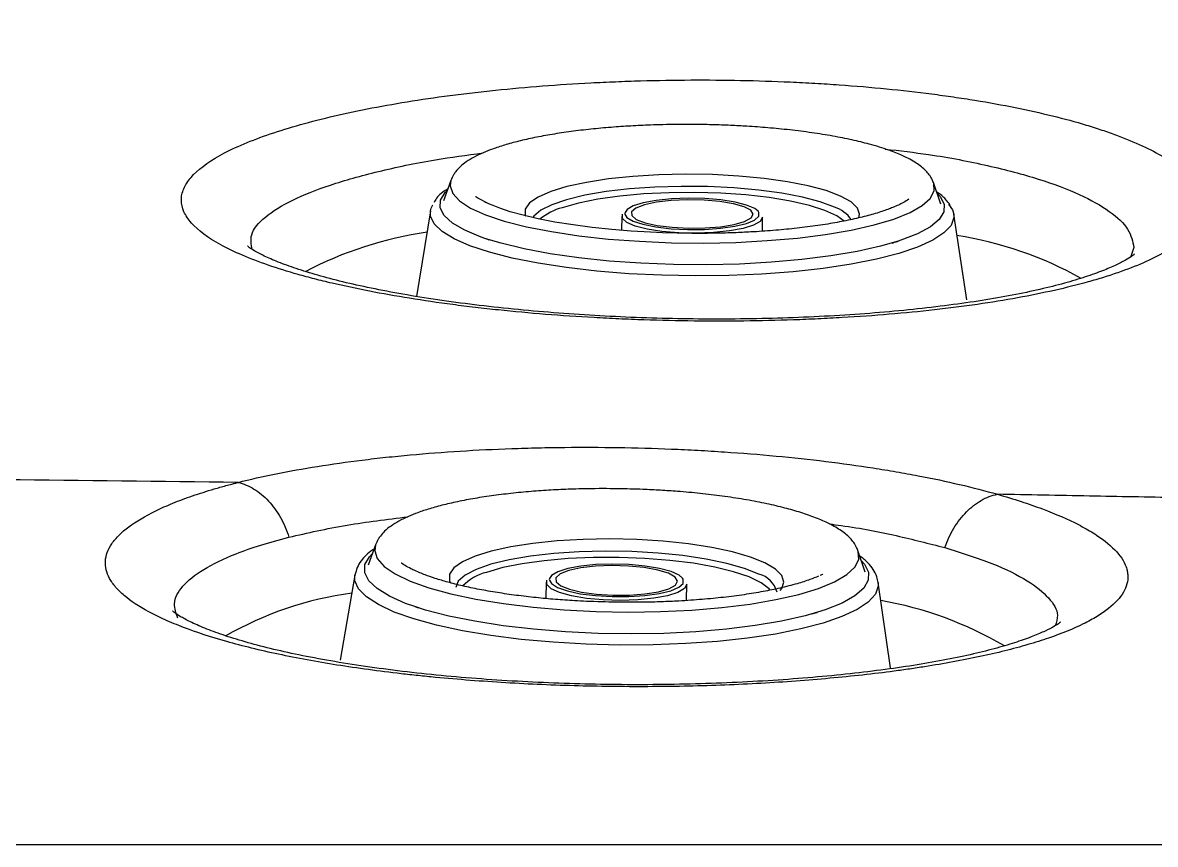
# Model space of a CAD drawing. Extents: x 398 to 508, y 623 to 782.
# Drawn here: x 443.907 to 447.617, y 654.252 to 656.943 of the extents above; entities that cross this region are included whole.
import ezdxf

# ---------------------------------------------------------------- set-up
doc = ezdxf.new("R2010")
doc.units = 0
doc.header["$MEASUREMENT"] = 0
doc.layers.add('GEOMETRY', color=2, linetype='Continuous', lineweight=25)

msp = doc.modelspace()

# ---------------------------------------------------------------- linework, layer by layer
at = {"layer": 'GEOMETRY'}
for p, q in [((445.3097, 656.426), (445.2861, 656.359)), ((446.914, 656.3489), (446.8912, 656.4163)), ((445.2431, 656.3261), (445.1973, 656.0465)), ((445.8697, 656.3085), (445.869, 656.2628)), ((446.33, 656.26), (446.3298, 656.3056)), ((446.999, 656.0354), (446.9565, 656.3155)), ((445.4242, 656.2356), (445.4345, 656.2322)), ((447.5463, 656.2064), (447.535, 656.174)), ((445.0633, 655.2334), (445.0391, 655.1667)), ((446.6664, 655.1439), (446.6441, 655.2112)), ((444.9957, 655.1335), (444.9476, 654.855)), ((445.622, 655.1103), (445.6208, 655.0572)), ((446.7491, 654.8298), (446.7089, 655.1095)), ((446.0819, 655.0508), (446.0821, 655.1039)), ((445.1915, 655.0307), (445.2026, 655.027)), ((439.9556, 654.2524), (447.7404, 654.2524))]:
    msp.add_line(p, q, dxfattribs=at)
at = {"layer": 'GEOMETRY', "flags": 128}
for points in [[(446.5858, 656.3752), (446.5387, 656.3929), (446.4803, 656.4086), (446.412, 656.422), (446.3356, 656.4328), (446.2531, 656.4406), (446.1666, 656.4453), (446.0784, 656.4466), (445.9908, 656.4447), (445.906, 656.4395), (445.8262, 656.4311), (445.7535, 656.4199), (445.6897, 656.406), (445.6366, 656.3899), (445.5955, 656.3719), (445.5675, 656.3526), (445.5532, 656.3324), (445.5531, 656.3118), (445.5542, 656.3089)], [(445.3097, 656.426), (445.3072, 656.4083), (445.3157, 656.3836), (445.3383, 656.3593), (445.3745, 656.3359), (445.4236, 656.3137), (445.4848, 656.2932), (445.557, 656.2747), (445.6389, 656.2585), (445.729, 656.245), (445.8258, 656.2344), (445.9274, 656.2268), (446.0322, 656.2224), (446.1381, 656.2213), (446.2434, 656.2235), (446.3461, 656.229), (446.4445, 656.2376), (446.5367, 656.2493), (446.6211, 656.2637), (446.6962, 656.2807), (446.7607, 656.2999), (446.8134, 656.321), (446.8534, 656.3437), (446.8799, 656.3674), (446.8926, 656.3919), (446.8912, 656.4163)], [(446.566, 656.3383), (446.5194, 656.3557), (446.4615, 656.3711), (446.3936, 656.3842), (446.3178, 656.3945), (446.2359, 656.4018), (446.1504, 656.4059), (446.0635, 656.4067), (445.9775, 656.4042), (445.8949, 656.3984), (445.8179, 656.3894), (445.7486, 656.3776), (445.6888, 656.3632), (445.6403, 656.3467), (445.6042, 656.3285), (445.5817, 656.309), (445.5782, 656.3039)], [(445.4244, 656.2355), (445.4091, 656.2409), (445.3558, 656.2631), (445.3152, 656.2867), (445.2881, 656.3113), (445.2748, 656.3364), (445.2757, 656.3616), (445.2907, 656.3864), (445.2986, 656.3944)], [(446.0994, 656.2528), (446.0024, 656.2549), (445.9633, 656.2565), (445.8999, 656.2603), (445.8367, 656.2654), (445.7724, 656.2721), (445.7098, 656.2803), (445.6504, 656.2899), (445.5957, 656.3006), (445.5467, 656.3121), (445.5044, 656.3239), (445.47, 656.3352), (445.4481, 656.3436), (445.4367, 656.3484), (445.3982, 656.3683), (445.3913, 656.3727), (445.3905, 656.3732), (445.3904, 656.3733), (445.3904, 656.3733), (445.3904, 656.3733), (445.3904, 656.3733)], [(446.5979, 656.2931), (446.5736, 656.3103), (446.5346, 656.3281), (446.4838, 656.3443), (446.4224, 656.3583), (446.3523, 656.3698), (446.2752, 656.3785), (446.1934, 656.3842), (446.109, 656.3867), (446.0243, 656.3859), (445.9417, 656.3819), (445.8634, 656.3748), (445.7915, 656.3647), (445.7281, 656.3519), (445.6747, 656.3369)], [(446.3159, 656.3251), (446.3047, 656.3341), (446.2783, 656.3455), (446.2407, 656.3552), (446.1942, 656.3624), (446.1418, 656.3667), (446.0868, 656.3679), (446.0325, 656.3658), (445.9825, 656.3607), (445.9399, 656.3528), (445.9073, 656.3426), (445.8868, 656.3308), (445.8802, 656.3212)], [(446.646, 656.3038), (446.6483, 656.3154), (446.6413, 656.3359), (446.6203, 656.356), (446.5858, 656.3752)], [(446.902, 656.3845), (446.9119, 656.3739), (446.9251, 656.3488), (446.9243, 656.3236), (446.9093, 656.2987), (446.8805, 656.2746), (446.8383, 656.2517), (446.7835, 656.2302), (446.7743, 656.2272)], [(445.2431, 656.3261), (445.2456, 656.3353), (445.251, 656.3464)], [(445.9015, 656.3237), (445.9019, 656.311), (445.917, 656.2988), (445.9456, 656.2878), (445.9857, 656.279), (446.0342, 656.2729), (446.0877, 656.2701), (446.142, 656.2708), (446.1931, 656.2748), (446.2374, 656.2819), (446.2715, 656.2916), (446.2928, 656.3032), (446.2998, 656.3158), (446.292, 656.3284), (446.2699, 656.3401), (446.2352, 656.3501), (446.1905, 656.3576), (446.1391, 656.3621), (446.0847, 656.3632), (446.0314, 656.3608), (445.9833, 656.3552), (445.9437, 656.3466), (445.9158, 656.3359), (445.9015, 656.3237)], [(446.9397, 656.3486), (446.9521, 656.33), (446.9565, 656.3155)], [(446.9565, 656.3155), (446.9569, 656.3044), (446.9477, 656.279), (446.9245, 656.2541), (446.8878, 656.2301), (446.8382, 656.2076), (446.7764, 656.1868), (446.7035, 656.168), (446.6207, 656.1517), (446.5294, 656.138), (446.431, 656.1272), (446.3272, 656.1194), (446.2196, 656.1148), (446.1101, 656.1135), (446.0003, 656.1155), (445.8923, 656.1207), (445.7876, 656.1291), (445.6881, 656.1406), (445.5953, 656.1548), (445.5108, 656.1717), (445.436, 656.1909), (445.3721, 656.2121), (445.3201, 656.2349), (445.2809, 656.2591), (445.2552, 656.2841), (445.2434, 656.3097), (445.2431, 656.3261)], [(446.3298, 656.3056), (446.3298, 656.3054), (446.3224, 656.2921), (446.301, 656.2798), (446.2669, 656.2691), (446.2224, 656.2608), (446.1701, 656.2555), (446.1134, 656.2533), (446.0559, 656.2545), (446.0011, 656.2591), (445.9525, 656.2666), (445.9131, 656.2767), (445.8855, 656.2886), (445.8714, 656.3017), (445.8716, 656.3152), (445.8716, 656.3152)], [(445.8802, 656.3212), (445.8797, 656.318), (445.8798, 656.3162)], [(445.8798, 656.3162), (445.8865, 656.3052), (445.9066, 656.2931), (445.9389, 656.2825), (445.9812, 656.274), (446.0311, 656.2682), (446.0852, 656.2655), (446.1403, 656.2659), (446.1928, 656.2695), (446.2395, 656.2761), (446.2774, 656.2852), (446.3042, 656.2963), (446.3181, 656.3087)], [(446.3181, 656.3087), (446.3183, 656.3216), (446.3159, 656.3251)], [(446.7743, 656.2272), (446.717, 656.2108), (446.6399, 656.1935), (446.5536, 656.1789), (446.4595, 656.167), (446.3593, 656.1581), (446.2547, 656.1524), (446.1474, 656.1499), (446.0393, 656.1508), (445.9322, 656.1549), (445.828, 656.1622), (445.7284, 656.1726), (445.6353, 656.186), (445.55, 656.202), (445.4742, 656.2204), (445.4244, 656.2355)], [(445.0633, 655.2334), (445.0603, 655.2138), (445.0689, 655.188), (445.0915, 655.1626), (445.1276, 655.1379), (445.1768, 655.1144), (445.238, 655.0926), (445.3102, 655.0728), (445.392, 655.0553), (445.4822, 655.0406), (445.5789, 655.0288), (445.6805, 655.0202), (445.7853, 655.0149), (445.8912, 655.013), (445.9965, 655.0146), (446.0992, 655.0195), (446.1975, 655.0278), (446.2897, 655.0393), (446.3741, 655.0538), (446.4493, 655.0709), (446.5138, 655.0905), (446.5665, 655.1122), (446.6064, 655.1355), (446.633, 655.1601), (446.6456, 655.1855), (446.6441, 655.2112)], [(446.3382, 655.1741), (446.2911, 655.1929), (446.2326, 655.2097), (446.1644, 655.2242), (446.088, 655.236), (446.0055, 655.2447), (445.919, 655.2502), (445.8308, 655.2522), (445.7432, 655.2508), (445.6584, 655.246), (445.5786, 655.2379), (445.5059, 655.2267), (445.4422, 655.2127), (445.3891, 655.1962), (445.348, 655.1778), (445.3199, 655.1578), (445.3056, 655.1369), (445.3055, 655.1154), (445.3091, 655.1075)], [(445.1914, 655.0308), (445.1617, 655.0414), (445.1084, 655.065), (445.0679, 655.0899), (445.0407, 655.1157), (445.0275, 655.1419), (445.0283, 655.1682), (445.0433, 655.194), (445.0524, 655.2033)], [(446.3181, 655.1374), (446.2715, 655.1558), (446.2136, 655.1723), (446.1457, 655.1864), (446.0699, 655.1977), (445.9881, 655.206), (445.9025, 655.2109), (445.8156, 655.2123), (445.7297, 655.2103), (445.6471, 655.2048), (445.5701, 655.196), (445.5007, 655.1842), (445.441, 655.1696), (445.3924, 655.1527), (445.3564, 655.134), (445.3339, 655.1139), (445.3255, 655.0931)], [(446.3554, 655.0847), (446.3517, 655.089), (446.3256, 655.109), (446.2866, 655.1278), (446.2357, 655.145), (446.1744, 655.16), (446.1042, 655.1725), (446.0272, 655.1822), (445.9454, 655.1887), (445.861, 655.1919), (445.7763, 655.1917), (445.6937, 655.1881), (445.6154, 655.1812), (445.5436, 655.1712), (445.4801, 655.1583), (445.4268, 655.143)], [(446.6542, 655.1809), (446.6644, 655.1694), (446.6777, 655.1432), (446.6768, 655.1169), (446.6618, 655.0911), (446.633, 655.0661), (446.5908, 655.0425), (446.536, 655.0206), (446.5104, 655.0123)], [(446.6441, 655.2112), (446.6441, 655.2112), (446.6435, 655.2129)], [(446.0681, 655.1241), (446.0571, 655.1334), (446.0307, 655.1455), (445.9931, 655.1558), (445.9466, 655.1637), (445.8942, 655.1686), (445.8392, 655.1702), (445.7849, 655.1684), (445.7349, 655.1634), (445.6923, 655.1555), (445.6597, 655.1451), (445.6393, 655.1329), (445.6326, 655.123)], [(445.6539, 655.1255), (445.6543, 655.1122), (445.6694, 655.0993), (445.698, 655.0877), (445.7381, 655.0782), (445.7866, 655.0716), (445.8401, 655.0683), (445.8944, 655.0685), (445.9455, 655.0724), (445.9898, 655.0795), (446.0238, 655.0894), (446.0452, 655.1013), (446.0522, 655.1143), (446.0444, 655.1275), (446.0223, 655.1399), (445.9876, 655.1506), (445.9429, 655.1587), (445.8914, 655.1637), (445.8371, 655.1653), (445.7838, 655.1632), (445.7357, 655.1576), (445.6961, 655.1491), (445.6682, 655.1381), (445.6539, 655.1255)], [(446.3886, 655.0838), (446.3935, 655.0901), (446.4007, 655.1113), (446.3937, 655.1328), (446.3727, 655.1539), (446.3382, 655.1741)], [(446.7089, 655.1095), (446.7092, 655.098), (446.7, 655.0715), (446.6768, 655.0457), (446.6401, 655.021), (446.5905, 654.9979), (446.5287, 654.9766), (446.4558, 654.9576), (446.3731, 654.9411), (446.2817, 654.9275), (446.1833, 654.917), (446.0795, 654.9096), (445.972, 654.9056), (445.8624, 654.905), (445.7527, 654.9079), (445.6447, 654.9141), (445.54, 654.9236), (445.4405, 654.9362), (445.3477, 654.9517), (445.2632, 654.9699), (445.1884, 654.9904), (445.1245, 655.013), (445.0725, 655.0372), (445.0334, 655.0626), (445.0076, 655.0889), (444.9958, 655.1156), (444.9957, 655.1335)], [(446.0821, 655.1039), (446.0821, 655.1038), (446.0747, 655.09), (446.0533, 655.0772), (446.0192, 655.0664), (445.9747, 655.0581), (445.9224, 655.0528), (445.8657, 655.051), (445.8082, 655.0527), (445.7534, 655.0578), (445.7048, 655.066), (445.6655, 655.0767), (445.6379, 655.0894), (445.6237, 655.1032), (445.6239, 655.1172), (445.6239, 655.1172)], [(445.6326, 655.123), (445.6321, 655.1197), (445.6323, 655.1178)], [(445.6323, 655.1178), (445.6389, 655.1063), (445.659, 655.0936), (445.6913, 655.0823), (445.7336, 655.0731), (445.7835, 655.0667), (445.8376, 655.0634), (445.8927, 655.0635), (445.9452, 655.0669), (445.9919, 655.0734), (446.0298, 655.0827), (446.0565, 655.094), (446.0704, 655.1068)], [(446.0704, 655.1068), (446.0706, 655.1202), (446.0681, 655.1241)], [(446.5104, 655.0123), (446.4695, 655.0008), (446.3925, 654.9833), (446.3062, 654.9687), (446.2121, 654.9569), (446.1119, 654.9484), (446.0073, 654.9432), (445.9, 654.9414), (445.7919, 654.943), (445.6848, 654.9481), (445.5806, 654.9565), (445.4811, 654.968), (445.3879, 654.9826), (445.3027, 654.9999), (445.2268, 655.0196), (445.1914, 655.0308)]]:
    msp.add_lwpolyline(points, dxfattribs=at)
at = {"layer": 'GEOMETRY'}
for centre, radius, start, end in [((445.7216, 656.1554), 0.1874, 104.4772, 129.8749), ((446.5351, 656.2387), 0.1042, 34.1096, 72.7683), ((445.4082, 655.0323), 1.237, 98.1989, 117.7517), ((446.7782, 655.0397), 1.221, 60.7904, 81.1041), ((445.4669, 654.9803), 0.1675, 103.8405, 135.383), ((446.2967, 655.0559), 0.0843, 14.9825, 75.2767), ((445.1413, 653.9336), 1.1518, 97.7694, 119.6698), ((446.5104, 653.8573), 1.2111, 59.6404, 80.1601)]:
    msp.add_arc(centre, radius, start, end, dxfattribs=at)
for points, knots in [([(446.9322, 658.2095), (446.9468, 658.1925), (446.9762, 658.1581), (447.0205, 658.1067), (447.0653, 658.0549), (447.1107, 658.003), (447.1566, 657.9508), (447.203, 657.8984), (447.2499, 657.8459), (447.2973, 657.7932), (447.3452, 657.7404), (447.3937, 657.6874), (447.4427, 657.6344), (447.4922, 657.5813), (447.5422, 657.5281), (447.5928, 657.4749), (447.7035, 657.3596), (447.8757, 657.1855), (448.1105, 656.9598), (448.3421, 656.7463), (448.5847, 656.5288), (448.8537, 656.2933), (449.1249, 656.0595), (449.3065, 655.9035), (449.3819, 655.8388)], [0, 0, 0, 0, 0.017646, 0.035523, 0.053632, 0.071972, 0.090543, 0.109345, 0.128377, 0.147641, 0.167134, 0.186858, 0.206812, 0.226995, 0.247407, 0.268048, 0.288917, 0.383134, 0.479446, 0.577821, 0.668112, 0.778223, 0.908026, 1, 1, 1, 1]), ([(446.9079, 658.1813), (447.0117, 658.0597), (447.115, 657.9412), (447.3209, 657.7112), (447.4235, 657.5996), (447.6281, 657.3834), (447.7301, 657.2788), (447.9341, 657.0769), (448.0359, 656.9795), (448.2395, 656.7894), (448.3413, 656.6968), (448.545, 656.5143), (448.6469, 656.4244), (448.8511, 656.2461), (448.9535, 656.1576), (449.1584, 655.981), (449.261, 655.8927), (449.3638, 655.8046)], [0, 0, 0, 0, 0.125, 0.125, 0.25, 0.25, 0.375, 0.375, 0.5, 0.5, 0.625, 0.625, 0.75, 0.75, 0.875, 0.875, 1, 1, 1, 1]), ([(449.1842, 655.732), (449.0818, 655.8196), (448.9796, 655.9071), (448.7755, 656.0823), (448.6736, 656.17), (448.4704, 656.3467), (448.369, 656.4356), (448.1663, 656.6164), (448.0651, 656.7081), (447.8626, 656.8964), (447.7614, 656.9929), (447.5585, 657.1929), (447.4571, 657.2966), (447.2535, 657.511), (447.1515, 657.6218), (446.9466, 657.8503), (446.8438, 657.968), (446.7404, 658.0889)], [0, 0, 0, 0, 0.125, 0.125, 0.25, 0.25, 0.375, 0.375, 0.5, 0.5, 0.625, 0.625, 0.75, 0.75, 0.875, 0.875, 1, 1, 1, 1]), ([(447.7729, 656.3451), (447.7726, 656.372), (447.7616, 656.3987), (447.7293, 656.4383), (447.7159, 656.4514), (447.6919, 656.4709), (447.6831, 656.4774), (447.6644, 656.4903), (447.6545, 656.4967), (447.6017, 656.5281), (447.55, 656.552), (447.4738, 656.5803), (447.458, 656.5858), (447.4251, 656.5968), (447.408, 656.6022), (447.3554, 656.6181), (447.3184, 656.6281), (447.2023, 656.6568), (447.1178, 656.6738), (447.0031, 656.6925), (446.9796, 656.6961), (446.9323, 656.703), (446.9084, 656.7063), (446.8358, 656.7157), (446.737, 656.7269), (446.6341, 656.7356), (446.5553, 656.7412), (446.5288, 656.7429), (446.4753, 656.746), (446.4482, 656.7474), (446.3132, 656.7534), (446.2046, 656.7555), (446.0409, 656.7548), (445.9861, 656.7539), (445.9038, 656.7516), (445.8763, 656.7506), (445.822, 656.7484), (445.795, 656.7472), (445.6611, 656.7402), (445.5569, 656.7321), (445.4305, 656.7191), (445.4054, 656.7163), (445.3556, 656.7105), (445.331, 656.7074), (445.2585, 656.6979), (445.2117, 656.6911), (445.0761, 656.6691), (444.9919, 656.6525), (444.8361, 656.6155), (444.7672, 656.5957), (444.6767, 656.564), (444.6488, 656.5532), (444.5973, 656.5308), (444.5737, 656.5192), (444.5112, 656.4842), (444.4799, 656.4604), (444.4483, 656.4238), (444.4403, 656.4114), (444.4323, 656.3927), (444.4303, 656.3864), (444.4277, 656.3739), (444.4271, 656.3676), (444.4273, 656.3488), (444.4301, 656.3363), (444.4413, 656.3113), (444.4495, 656.299), (444.482, 656.2624), (444.5139, 656.2386), (444.5773, 656.2038), (444.6012, 656.1923), (444.6533, 656.17), (444.6815, 656.1592), (444.7423, 656.1383), (444.775, 656.1281), (444.8272, 656.1133), (444.8451, 656.1085), (444.8822, 656.0989), (444.9013, 656.0942), (444.9992, 656.0713), (445.0839, 656.0548), (445.2203, 656.0329), (445.2673, 656.026), (445.3402, 656.0164), (445.365, 656.0133), (445.4149, 656.0074), (445.4401, 656.0046), (445.5668, 655.9914), (445.6713, 655.983), (445.8056, 655.9754), (445.8327, 655.9741), (445.8872, 655.9716), (445.9147, 655.9705), (445.9969, 655.9677), (446.0516, 655.9665), (446.2153, 655.9646), (446.3238, 655.9658), (446.4588, 655.9704), (446.4858, 655.9715), (446.5391, 655.974), (446.5655, 655.9754), (446.6439, 655.9799), (446.6952, 655.9836), (446.7956, 655.9921), (446.8449, 655.9969), (446.9172, 656.0051), (446.941, 656.0079), (446.9882, 656.014), (447.0115, 656.0172), (447.1254, 656.0337), (447.2094, 656.0489), (447.3247, 656.0749), (447.3614, 656.084), (447.4137, 656.0986), (447.4306, 656.1035), (447.4632, 656.1136), (447.4788, 656.1188), (447.5543, 656.1449), (447.6054, 656.1673), (447.6575, 656.1972), (447.6674, 656.2032), (447.6858, 656.2156), (447.6944, 656.2218), (447.718, 656.2405), (447.7311, 656.2532), (447.7626, 656.2917), (447.7732, 656.3181), (447.7729, 656.3451)], [0, 0, 0, 0, 0.03125, 0.03125, 0.046875, 0.046875, 0.054688, 0.054688, 0.0625, 0.0625, 0.09375, 0.09375, 0.101563, 0.101563, 0.109375, 0.109375, 0.125, 0.125, 0.15625, 0.15625, 0.164063, 0.164063, 0.171875, 0.171875, 0.1875, 0.203125, 0.203125, 0.210938, 0.210938, 0.21875, 0.21875, 0.25, 0.25, 0.265625, 0.265625, 0.273438, 0.273438, 0.28125, 0.28125, 0.3125, 0.3125, 0.320313, 0.320313, 0.328125, 0.328125, 0.34375, 0.34375, 0.375, 0.375, 0.40625, 0.40625, 0.421875, 0.421875, 0.4375, 0.4375, 0.46875, 0.46875, 0.484375, 0.484375, 0.492188, 0.492188, 0.5, 0.5, 0.515625, 0.515625, 0.53125, 0.53125, 0.5625, 0.5625, 0.578125, 0.578125, 0.59375, 0.59375, 0.609375, 0.609375, 0.617188, 0.617188, 0.625, 0.625, 0.65625, 0.65625, 0.671875, 0.671875, 0.679688, 0.679688, 0.6875, 0.6875, 0.71875, 0.71875, 0.726563, 0.726563, 0.734375, 0.734375, 0.75, 0.75, 0.78125, 0.78125, 0.789063, 0.789063, 0.796875, 0.796875, 0.8125, 0.8125, 0.828125, 0.828125, 0.835938, 0.835938, 0.84375, 0.84375, 0.875, 0.875, 0.890625, 0.890625, 0.898438, 0.898438, 0.90625, 0.90625, 0.9375, 0.9375, 0.945313, 0.945313, 0.953125, 0.953125, 0.96875, 0.96875, 1, 1, 1, 1]), ([(446.1016, 656.6095), (446.0688, 656.6094), (446.0226, 656.6093), (445.9551, 656.6072), (445.8984, 656.6046), (445.833, 656.6001), (445.7674, 656.5941), (445.7028, 656.5864), (445.6411, 656.5771), (445.5836, 656.5665), (445.5315, 656.5548), (445.4857, 656.5423), (445.4474, 656.5297), (445.4144, 656.5167), (445.3851, 656.5026), (445.3603, 656.4877), (445.3397, 656.4712), (445.3284, 656.4591), (445.3162, 656.4417), (445.3123, 656.4322), (445.3097, 656.426)], [0, 0, 0, 0, 0.0850459, 0.1198314, 0.177062, 0.235697, 0.2976852, 0.3611883, 0.4253549, 0.4894027, 0.5525847, 0.613983, 0.6720574, 0.7229337, 0.7784905, 0.8357524, 0.8877524, 0.9367875, 0.9589708, 1, 1, 1, 1]), ([(446.8912, 656.4163), (446.8895, 656.4207), (446.8833, 656.4364), (446.8649, 656.4602), (446.8346, 656.484), (446.793, 656.5064), (446.7414, 656.5269), (446.6862, 656.5439), (446.6237, 656.5592), (446.5609, 656.5716), (446.4925, 656.5826), (446.4212, 656.5917), (446.3499, 656.5986), (446.2849, 656.6034), (446.2237, 656.6066), (446.1644, 656.6087), (446.1227, 656.6092), (446.1016, 656.6095)], [0, 0, 0, 0, 0.027896, 0.099259, 0.182611, 0.274001, 0.345797, 0.436406, 0.504873, 0.575438, 0.646596, 0.716792, 0.78327, 0.844977, 0.891958, 0.945251, 1, 1, 1, 1]), ([(444.6594, 656.2002), (444.6563, 656.2162), (444.6492, 656.2518), (444.6965, 656.3067), (444.7834, 656.3617), (444.9101, 656.412), (445.068, 656.4564), (445.2376, 656.4922), (445.3622, 656.5093), (445.4151, 656.5165)], [0, 0, 0, 0, 0.128695, 0.285985, 0.443278, 0.592036, 0.740795, 0.889837, 1, 1, 1, 1]), ([(446.7318, 656.529), (446.78, 656.5234), (446.9011, 656.5092), (447.0714, 656.4759), (447.2391, 656.432), (447.3735, 656.381), (447.4722, 656.3252), (447.5345, 656.2663), (447.5424, 656.2263), (447.5463, 656.2064)], [0, 0, 0, 0, 0.0991254, 0.2492404, 0.3993572, 0.5494421, 0.699531, 0.8497634, 1, 1, 1, 1]), ([(445.3001, 656.3986), (445.2961, 656.3961), (445.2766, 656.3839), (445.2613, 656.3689), (445.2561, 656.3562), (445.2553, 656.3542)], [0, 0, 0, 0, 0.178762, 0.872823, 1, 1, 1, 1]), ([(446.9372, 656.3549), (446.9307, 656.3635), (446.9219, 656.3751), (446.905, 656.3859), (446.9005, 656.3888)], [0, 0, 0, 0, 0.734393, 1, 1, 1, 1]), ([(445.4262, 656.3531), (445.4262, 656.3531), (445.4262, 656.3531), (445.426, 656.3532), (445.4245, 656.3539), (445.422, 656.3551), (445.4187, 656.3568), (445.4186, 656.3569), (445.4186, 656.3569)], [0, 0, 0, 0, 0.004223, 0.018699, 0.09406, 0.569244, 0.991011, 1, 1, 1, 1]), ([(446.8099, 656.3646), (446.8099, 656.3646), (446.8099, 656.3646), (446.8099, 656.3646), (446.8098, 656.3645), (446.8042, 656.3608), (446.7884, 656.3515), (446.7597, 656.3381), (446.722, 656.3243), (446.6769, 656.3109), (446.6252, 656.2985), (446.5673, 656.2871), (446.5038, 656.2771), (446.4359, 656.2687), (446.3651, 656.262), (446.2989, 656.2575), (446.2371, 656.2547), (446.1728, 656.2529), (446.1265, 656.2528), (446.0994, 656.2528)], [0, 0, 0, 0, 0.000004, 0.000019, 0.000121, 0.001573, 0.054877, 0.140688, 0.216669, 0.298305, 0.379503, 0.460664, 0.544689, 0.628808, 0.71021, 0.791654, 0.851426, 0.913084, 1, 1, 1, 1]), ([(446.9437, 656.3465), (446.9434, 656.3474), (446.9425, 656.3503), (446.9393, 656.353), (446.9372, 656.3549)], [0, 0, 0, 0, 0.313368, 1, 1, 1, 1]), ([(446.7544, 656.2209), (446.7601, 656.2227), (446.7664, 656.2247), (446.7737, 656.227), (446.7744, 656.2273)], [0, 0, 0, 0, 0.895067, 1, 1, 1, 1]), ([(447.5489, 656.1851), (447.5486, 656.1849), (447.5481, 656.1843), (447.5361, 656.1751), (447.5135, 656.1616), (447.4788, 656.1444), (447.4319, 656.1251), (447.3725, 656.1047), (447.301, 656.0841), (447.2183, 656.0642), (447.1256, 656.0456), (447.0235, 656.0287), (446.9127, 656.0135), (446.793, 656.0003), (446.666, 655.9893), (446.5335, 655.9809), (446.3972, 655.9751), (446.2592, 655.9721), (446.1213, 655.9719), (445.9842, 655.9745), (445.848, 655.9798), (445.7126, 655.9877), (445.5791, 655.9982), (445.4493, 656.0112), (445.3248, 656.0265), (445.2075, 656.0438), (445.0988, 656.0629), (445.0003, 656.0832), (444.9126, 656.1045), (444.836, 656.1263), (444.7709, 656.1482), (444.7184, 656.1691), (444.6807, 656.1874), (444.657, 656.2012), (444.6448, 656.2102), (444.6442, 656.2108), (444.6439, 656.2111)], [0, 0, 0, 0, 0.0178, 0.040837, 0.065264, 0.091244, 0.118696, 0.147385, 0.177014, 0.207278, 0.237947, 0.268422, 0.299841, 0.331978, 0.36462, 0.397541, 0.430502, 0.463249, 0.495625, 0.527558, 0.55957, 0.592009, 0.624725, 0.657579, 0.690375, 0.722923, 0.755059, 0.786628, 0.817446, 0.847931, 0.877995, 0.907419, 0.935876, 0.960066, 0.982719, 1, 1, 1, 1]), ([(444.613, 655.4374), (444.6921, 655.4575), (444.7789, 655.4749), (444.9201, 655.4975), (444.969, 655.5044), (445.0451, 655.5138), (445.071, 655.5168), (445.1236, 655.5224), (445.1501, 655.5251), (445.2838, 655.5373), (445.3945, 655.5442), (445.5375, 655.5493), (445.5663, 655.5501), (445.6245, 655.5514), (445.6537, 655.5519), (445.7412, 655.5527), (445.7995, 655.5526), (445.9158, 655.5507), (445.9739, 655.5491), (446.0608, 655.5456), (446.0898, 655.5442), (446.1476, 655.5411), (446.1766, 655.5393), (446.3204, 655.5297), (446.4309, 655.5193), (446.5903, 655.4997), (446.6423, 655.4925), (446.7186, 655.4807), (446.7437, 655.4766), (446.7927, 655.4681), (446.8167, 655.4638), (446.9345, 655.4412), (447.021, 655.4211), (447.0995, 655.3987)], [0, 0, 0, 0, 0.125, 0.125, 0.1875, 0.1875, 0.21875, 0.21875, 0.25, 0.25, 0.375, 0.375, 0.40625, 0.40625, 0.4375, 0.4375, 0.5, 0.5, 0.5625, 0.5625, 0.59375, 0.59375, 0.625, 0.625, 0.75, 0.75, 0.8125, 0.8125, 0.84375, 0.84375, 0.875, 0.875, 1, 1, 1, 1]), ([(447.0995, 655.3987), (447.1536, 655.3833), (447.2027, 655.3673), (447.2911, 655.3341), (447.3305, 655.3169), (447.3822, 655.2903), (447.3982, 655.2813), (447.4276, 655.2629), (447.4408, 655.2538), (447.4763, 655.2261), (447.4942, 655.2076), (447.5128, 655.1796), (447.5176, 655.1702), (447.5227, 655.1561), (447.524, 655.1514), (447.5259, 655.142), (447.5265, 655.1373), (447.5276, 655.1139), (447.5227, 655.0956), (447.5015, 655.0595), (447.4853, 655.0418), (447.4523, 655.0157), (447.4398, 655.007), (447.4122, 654.9902), (447.3971, 654.982), (447.3481, 654.9579), (447.3103, 654.9425), (447.2459, 654.9204), (447.2231, 654.9132), (447.1749, 654.8992), (447.1497, 654.8924), (447.0712, 654.8729), (447.0148, 654.8608), (446.9244, 654.8442), (446.8933, 654.8389), (446.845, 654.8314), (446.8287, 654.8289), (446.7956, 654.8241), (446.7787, 654.8217), (446.6937, 654.8104), (446.6233, 654.8026), (446.4778, 654.7893), (446.4027, 654.7838), (446.2864, 654.7773), (446.2469, 654.7755), (446.168, 654.7724), (446.1285, 654.7712), (446.0094, 654.7686), (445.9295, 654.7681), (445.809, 654.7694), (445.7687, 654.7701), (445.6878, 654.7722), (445.6475, 654.7736), (445.5281, 654.7787), (445.4499, 654.7834), (445.3348, 654.7923), (445.2968, 654.7956), (445.2403, 654.801), (445.2216, 654.8028), (445.1843, 654.8068), (445.1657, 654.8088), (445.0739, 654.8194), (445.0038, 654.8289), (444.8698, 654.8502), (444.806, 654.862), (444.7152, 654.8812), (444.6856, 654.888), (444.6292, 654.9018), (444.6021, 654.9089), (444.5243, 654.9308), (444.4771, 654.9462), (444.4131, 654.9706), (444.3929, 654.9789), (444.3549, 654.9959), (444.3372, 655.0046), (444.2885, 655.0309), (444.2616, 655.0488), (444.2293, 655.0762), (444.2199, 655.0855), (444.2079, 655.0995), (444.2042, 655.1042), (444.1976, 655.1137), (444.1947, 655.1184), (444.1817, 655.1422), (444.1773, 655.1612), (444.1798, 655.199), (444.1868, 655.2179), (444.206, 655.2461), (444.214, 655.2555), (444.2325, 655.274), (444.2432, 655.2831), (444.2792, 655.3101), (444.3085, 655.3275), (444.3606, 655.3529), (444.3793, 655.3612), (444.4195, 655.3776), (444.441, 655.3856), (444.4861, 655.4012), (444.5098, 655.4087), (444.5472, 655.4197), (444.5599, 655.4233), (444.5795, 655.4287), (444.5894, 655.4313), (444.5995, 655.4339), (444.6062, 655.4357), (444.6097, 655.4366), (444.613, 655.4374)], [0, 0, 0, 0, 0.03125, 0.03125, 0.0625, 0.0625, 0.078125, 0.078125, 0.09375, 0.09375, 0.125, 0.125, 0.140625, 0.140625, 0.148438, 0.148438, 0.15625, 0.15625, 0.1875, 0.1875, 0.21875, 0.21875, 0.234375, 0.234375, 0.25, 0.25, 0.28125, 0.28125, 0.296875, 0.296875, 0.3125, 0.3125, 0.34375, 0.34375, 0.359375, 0.359375, 0.367187, 0.367187, 0.375, 0.375, 0.40625, 0.40625, 0.4375, 0.4375, 0.453125, 0.453125, 0.46875, 0.46875, 0.5, 0.5, 0.515625, 0.515625, 0.53125, 0.53125, 0.5625, 0.5625, 0.578125, 0.578125, 0.585937, 0.585937, 0.59375, 0.59375, 0.625, 0.625, 0.65625, 0.65625, 0.671875, 0.671875, 0.6875, 0.6875, 0.71875, 0.71875, 0.734375, 0.734375, 0.75, 0.75, 0.78125, 0.78125, 0.796875, 0.796875, 0.804687, 0.804687, 0.8125, 0.8125, 0.84375, 0.84375, 0.875, 0.875, 0.890625, 0.890625, 0.90625, 0.90625, 0.9375, 0.9375, 0.953125, 0.953125, 0.96875, 0.96875, 0.984375, 0.984375, 0.992188, 0.992188, 0.996094, 0.998047, 0.998047, 1, 1, 1, 1]), ([(444.613, 655.4374), (444.6305, 655.4334), (444.6481, 655.4261), (444.6816, 655.4054), (444.6977, 655.3921), (444.727, 655.3605), (444.7402, 655.3423), (444.7629, 655.3023), (444.7723, 655.2806), (444.7794, 655.258)], [0, 0, 0, 0, 0.25, 0.25, 0.5, 0.5, 0.75, 0.75, 1, 1, 1, 1]), ([(445.8564, 655.4168), (445.8236, 655.417), (445.7774, 655.4172), (445.7099, 655.4156), (445.6532, 655.4133), (445.5877, 655.4091), (445.5222, 655.4033), (445.4575, 655.3957), (445.3958, 655.3866), (445.3383, 655.376), (445.2863, 655.3643), (445.2407, 655.3517), (445.2028, 655.3391), (445.1687, 655.3255), (445.1391, 655.3111), (445.113, 655.2949), (445.0932, 655.2788), (445.0812, 655.2653), (445.0698, 655.2489), (445.0658, 655.2393), (445.0633, 655.2334)], [0, 0, 0, 0, 0.08521, 0.120073, 0.177425, 0.236176, 0.298274, 0.36187, 0.426097, 0.490149, 0.553231, 0.614313, 0.671526, 0.721335, 0.781692, 0.836843, 0.892533, 0.936946, 0.960592, 1, 1, 1, 1]), ([(446.6441, 655.2112), (446.6423, 655.2158), (446.636, 655.2322), (446.6169, 655.2574), (446.5867, 655.2816), (446.546, 655.3045), (446.5003, 655.324), (446.4509, 655.3407), (446.3967, 655.3558), (446.3367, 655.3696), (446.2702, 655.3821), (446.1997, 655.3927), (446.1267, 655.4014), (446.0588, 655.4076), (445.9959, 655.4119), (445.9307, 655.4152), (445.8838, 655.4162), (445.8564, 655.4168)], [0, 0, 0, 0, 0.029082, 0.103, 0.189488, 0.269764, 0.344746, 0.414653, 0.481269, 0.551099, 0.622191, 0.692953, 0.761233, 0.828773, 0.87806, 0.928785, 1, 1, 1, 1]), ([(446.9273, 655.224), (446.9351, 655.2464), (446.9452, 655.2679), (446.9691, 655.3073), (446.9829, 655.3252), (447.0132, 655.356), (447.0297, 655.3688), (447.064, 655.3885), (447.0818, 655.3952), (447.0995, 655.3987)], [0, 0, 0, 0, 0.25, 0.25, 0.5, 0.5, 0.75, 0.75, 1, 1, 1, 1]), ([(447.6876, 655.3872), (447.592, 655.3891), (447.396, 655.393), (447.2, 655.3968), (447.0995, 655.3987)], [0.23629399, 0.23629399, 0.23629399, 0.23629399, 0.25, 0.26441724, 0.26441724, 0.26441724, 0.26441724]), ([(444.7794, 655.258), (444.8405, 655.2721), (444.9572, 655.2988), (445.1007, 655.3166), (445.169, 655.3251)], [0, 0, 0, 0, 0.523651, 1, 1, 1, 1]), ([(446.5494, 655.3015), (446.5623, 655.2998), (446.6418, 655.2896), (446.7721, 655.2639), (446.8756, 655.2373), (446.9273, 655.224)], [0, 0, 0, 0, 0.0888747, 0.5444369, 1, 1, 1, 1]), ([(444.4157, 654.9933), (444.4099, 655.009), (444.397, 655.0439), (444.426, 655.0979), (444.4938, 655.1533), (444.5867, 655.1979), (444.6849, 655.2326), (444.7479, 655.2496), (444.7794, 655.258)], [0, 0, 0, 0, 0.163398, 0.363271, 0.562989, 0.762706, 0.881353, 1, 1, 1, 1]), ([(445.0581, 655.219), (445.0567, 655.2182), (445.0466, 655.2121), (445.0324, 655.1998), (445.0153, 655.1811), (445.0025, 655.1605), (444.9979, 655.1422), (444.9957, 655.1335)], [0, 0, 0, 0, 0.0404033, 0.3033507, 0.5523214, 0.7861456, 1, 1, 1, 1]), ([(446.9273, 655.224), (446.9814, 655.207), (447.0895, 655.173), (447.2021, 655.1168), (447.2721, 655.0596), (447.3028, 655.0097), (447.2927, 654.9797), (447.2889, 654.9682)], [0, 0, 0, 0, 0.223221, 0.446446, 0.657699, 0.868952, 1, 1, 1, 1]), ([(446.7089, 655.1095), (446.7076, 655.1158), (446.7043, 655.1323), (446.6933, 655.1536), (446.676, 655.1759), (446.6587, 655.1891), (446.649, 655.1965)], [0, 0, 0, 0, 0.152285, 0.39799, 0.664255, 1, 1, 1, 1]), ([(445.8512, 655.0451), (445.8188, 655.0458), (445.7732, 655.0468), (445.7068, 655.0503), (445.6512, 655.0542), (445.5874, 655.06), (445.5238, 655.0675), (445.4616, 655.0765), (445.4026, 655.0868), (445.3484, 655.0983), (445.3001, 655.1104), (445.2593, 655.1226), (445.229, 655.1332), (445.2049, 655.1427), (445.1777, 655.1549), (445.1575, 655.1664), (445.1475, 655.1732), (445.1472, 655.1734), (445.1471, 655.1735), (445.1471, 655.1735)], [0, 0, 0, 0, 0.105289, 0.148191, 0.21865, 0.29055, 0.366226, 0.443307, 0.520632, 0.597075, 0.671435, 0.741939, 0.804435, 0.841591, 0.898427, 0.997283, 0.999479, 0.999938, 1, 1, 1, 1]), ([(445.1862, 655.1512), (445.1862, 655.1512), (445.1862, 655.1512), (445.1862, 655.1512), (445.1859, 655.1513), (445.1837, 655.1524), (445.181, 655.1538), (445.178, 655.1553), (445.1777, 655.1555), (445.1777, 655.1555)], [0, 0, 0, 0, 0.000622, 0.005359, 0.022529, 0.122069, 0.708387, 0.977674, 1, 1, 1, 1]), ([(446.5139, 655.1304), (446.5047, 655.1267), (446.4842, 655.1183), (446.4419, 655.1048), (446.3908, 655.0917), (446.3325, 655.0797), (446.2709, 655.0695), (446.2039, 655.0608), (446.1323, 655.0539), (446.0637, 655.0492), (446, 655.0464), (445.9315, 655.0446), (445.882, 655.0449), (445.8512, 655.0451)], [0, 0, 0, 0, 0.073136, 0.16298, 0.267941, 0.35824, 0.454016, 0.550576, 0.645106, 0.744184, 0.817329, 0.886526, 1, 1, 1, 1]), ([(446.5276, 655.1366), (446.5276, 655.1366), (446.5276, 655.1366), (446.5273, 655.1364), (446.5249, 655.1353), (446.5212, 655.1335), (446.5192, 655.1326), (446.519, 655.1326)], [0, 0, 0, 0, 0.006046, 0.029612, 0.138933, 0.945494, 1, 1, 1, 1]), ([(447.3052, 654.979), (447.3054, 654.9792), (447.3066, 654.9804), (447.3003, 654.975), (447.2845, 654.9651), (447.2565, 654.9506), (447.2166, 654.9335), (447.1639, 654.9145), (447.0988, 654.8949), (447.0221, 654.8755), (446.9348, 654.857), (446.838, 654.8399), (446.7323, 654.8243), (446.6178, 654.8105), (446.4951, 654.7985), (446.3656, 654.7888), (446.2312, 654.7815), (446.0939, 654.7767), (445.9554, 654.7747), (445.8174, 654.7754), (445.6803, 654.7788), (445.5441, 654.7848), (445.4093, 654.7935), (445.2775, 654.8047), (445.1502, 654.8184), (445.029, 654.8344), (444.9156, 654.8525), (444.8113, 654.8722), (444.7175, 654.8932), (444.6344, 654.9153), (444.5624, 654.9378), (444.5023, 654.9601), (444.4553, 654.981), (444.423, 654.9986), (444.4048, 655.0106), (444.3974, 655.0171), (444.3983, 655.0162), (444.3985, 655.0159)], [0, 0, 0, 0, 0.0045376, 0.0260141, 0.0489986, 0.0737667, 0.1003056, 0.1283896, 0.157667, 0.1877445, 0.2182549, 0.2487834, 0.2795475, 0.3111771, 0.3434612, 0.3761886, 0.4091401, 0.4420695, 0.4747521, 0.507046, 0.539048, 0.5713626, 0.6039448, 0.6366952, 0.6694759, 0.7021134, 0.7344612, 0.7663779, 0.7977041, 0.8284545, 0.8589571, 0.8889639, 0.9181762, 0.946254, 0.9698719, 0.9920535, 1, 1, 1, 1]), ([(446.4921, 655.0068), (446.4973, 655.0084), (446.5031, 655.01), (446.5097, 655.012), (446.5103, 655.0122)], [0, 0, 0, 0, 0.904473, 1, 1, 1, 1])]:
    msp.add_open_spline(points, degree=3, knots=knots, dxfattribs=at)
msp.add_open_spline([(444.613, 655.4374), (444.1054, 655.4437), (443.5978, 655.449), (443.0901, 655.4533)], degree=3, dxfattribs=at)

doc.saveas('drawing.dxf')
